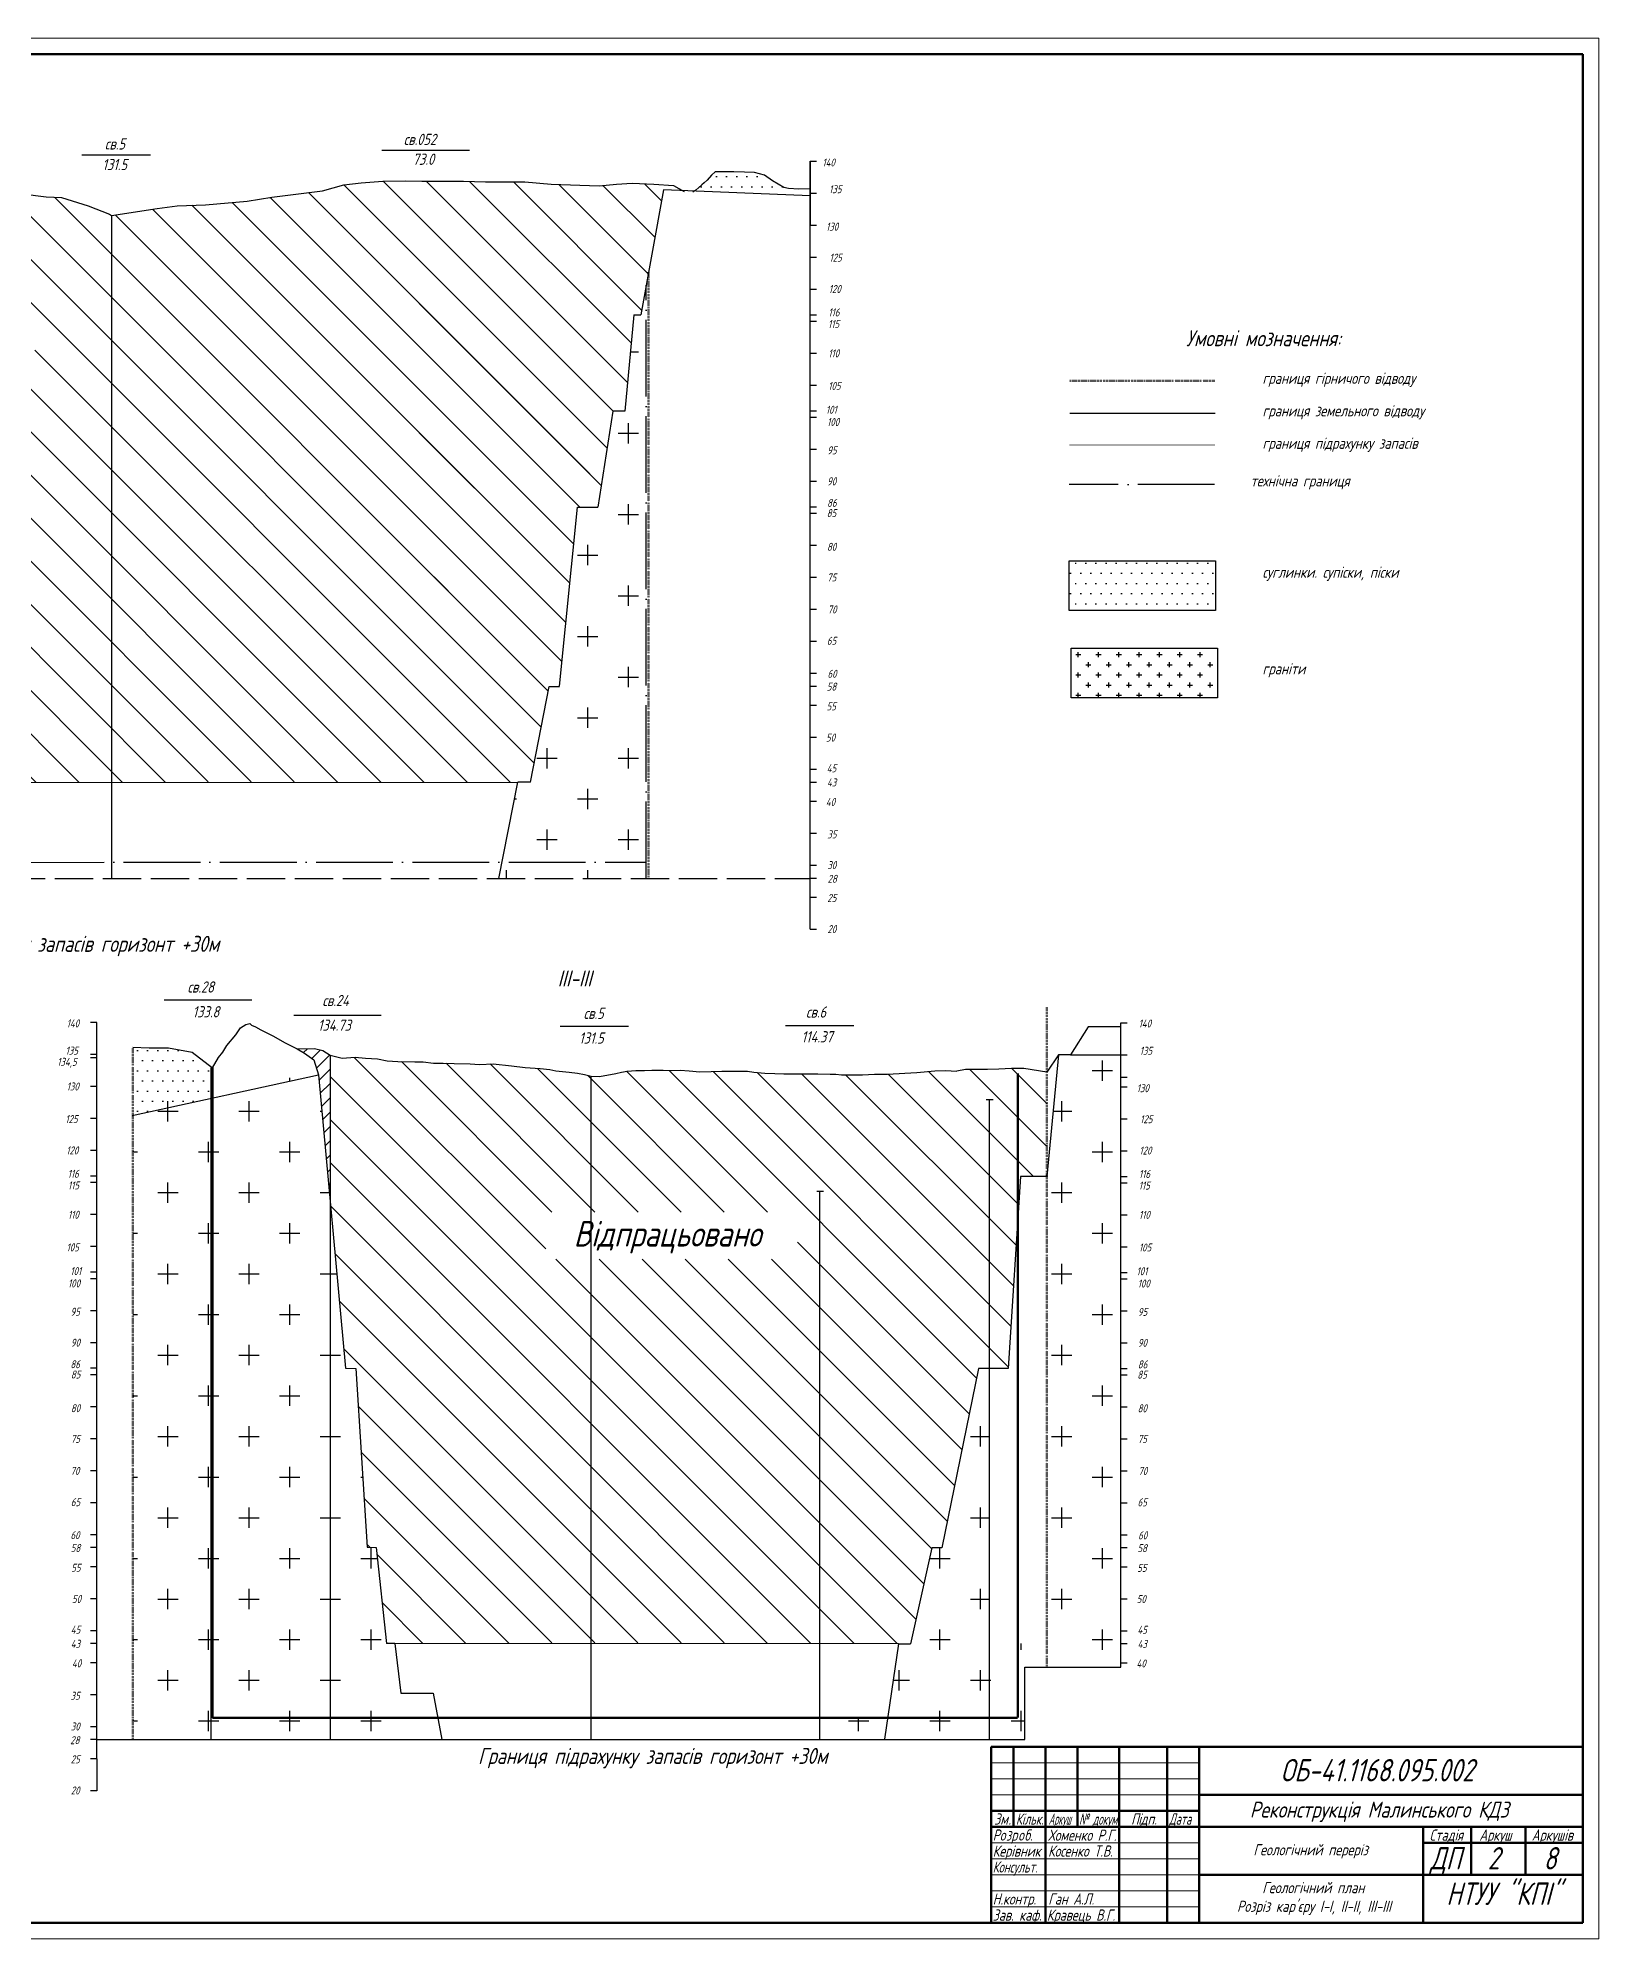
# Model space of a CAD drawing. Header units: millimetres. Extents: x 0 to 841, y 0 to 594.
# Drawn here: x 353 to 841, y 0 to 594 of the extents above; entities that cross this region are included whole.
import ezdxf

# ---------------------------------------------------------------- set-up
doc = ezdxf.new("R2010")
doc.units = ezdxf.units.MM
for name, pattern in [('ACAD_ISO02W100', [15, 12, -3]), ('ACAD_ISO04W100', [30, 24, -3, 0, -3]), ('DOT', [0.25, 0, -0.25]), ('K5LT_BASIC', [0]), ('K5LT_THIN', [0])]:
    doc.linetypes.add(name, pattern=pattern)
doc.layers.add('Рамка', color=30, linetype='Continuous')
doc.styles.add('KTEXTSTYLE', font='GOST_AU.SHX', dxfattribs={"width": 0.96, "height": 5})
doc.styles.add('Такие дела', font='GOST_A.TTF', dxfattribs={"oblique": 15})
pattern_1 = [(0, (-66.686, -46.183), (12.7, 12.7), [6.35, -19.05]), (90, (-63.51, -49.358), (-12.7, 12.7), [6.35, -19.05])]
pattern_2 = [(0, (-66.6855, -46.183), (1.5875, 3.175), [0, -3.175])]

# ---------------------------------------------------------------- blocks, each defined once
blk = doc.blocks.new('U0')
at = {"color": 7, "lineweight": 60}
for p, q in [((678, 60), (678, 35)), ((836, 35), (716, 35))]:
    blk.add_line(p, q, dxfattribs=at)
at = {"color": 7}
blk.add_line((836, 30), (786, 30), dxfattribs=at)
at = {"layer": 'Рамка', "color": 7, "linetype": 'K5LT_THIN', "lineweight": 18}
for p, q in [((0, 594), (841, 594)), ((841, 594), (841, 0)), ((651, 55), (716, 55)), ((651, 50), (716, 50)), ((651, 45), (716, 45)), ((651, 30), (716, 30)), ((651, 25), (716, 25)), ((651, 20), (716, 20)), ((651, 15), (716, 15)), ((651, 10), (716, 10)), ((841, 0), (0, 0))]:
    blk.add_line(p, q, dxfattribs=at)
at = {"layer": 'Рамка', "color": 7, "linetype": 'K5LT_BASIC', "lineweight": 60}
for p, q in [((20, 589), (836, 589)), ((836, 589), (836, 5)), ((651, 5), (651, 60)), ((651, 5), (651, 60)), ((651, 5), (651, 60)), ((651, 5), (651, 60)), ((651, 5), (651, 60)), ((651, 5), (651, 60)), ((651, 60), (836, 60)), ((658, 35), (658, 60)), ((668, 5), (668, 60)), ((691, 5), (691, 60)), ((706, 5), (706, 60)), ((716, 5), (716, 60)), ((716, 45), (836, 45)), ((651, 40), (716, 40)), ((651, 35), (716, 35)), ((786, 5), (786, 35)), ((786, 30), (801, 30)), ((801, 20), (801, 35)), ((801, 30), (836, 30)), ((818, 20), (818, 35)), ((716, 20), (786, 20)), ((786, 20), (836, 20)), ((836, 5), (20, 5))]:
    blk.add_line(p, q, dxfattribs=at)
at = {"layer": 'Рамка', "color": 7, "attachment_point": 1, "style": 'KTEXTSTYLE'}
for s, insert, char_height in [('{\\Q15;\\W0.965;ОБ-41.1168.095.002}', (741.48, 56.24), 7), ('\\pi-42.302;{\\fGOST type A|b0|i0|c204|p34;\\Q15;\\W1;Реконструкція Малинського КДЗ}', (774.17, 42.92), 5), ('\\H3.5;\\W0.965;\\Q15;\\Q15;Зм', (651.95, 39.23), 2.5), ('\\H3.5;\\W0.965;\\Q15;\\Q15;.', (656.4, 39.23), 2.5), ('{\\H1.4x;\\Q15;\\W0.865;Кільк.}', (658.75, 39.23), 2.5), ('\\H3.5;\\W0.965;\\Q15;\\Q15;\\W0.665;Аркуш', (668.99, 39.23), 2.5), ('\\H3.5;\\W0.965;\\Q15;\\Q15;П', (694.75, 39.23), 2.5), ('\\H3.5;\\W0.965;\\Q15;\\Q15;і', (696.97, 39.23), 2.5), ('\\H3.5;\\W0.965;\\Q15;\\Q15;дп.', (697.71, 39.23), 2.5), ('\\H3.5;\\W0.965;\\Q15;\\Q15;\\W0.816;Дата', (706.62, 39.23), 2.5), ('\\H3.5;\\W0.965;\\Q15;\\Q15;Р', (651.5, 34.23), 2.5), ('\\H3.5;\\W0.965;\\Q15;\\Q15;о', (653.72, 34.23), 2.5), ('\\H3.5;\\W0.965;\\Q15;\\Q15;зр', (655.67, 34.23), 2.5), ('\\H3.5;\\W0.965;\\Q15;\\Q15;о', (659.46, 34.23), 2.5), ('\\H3.5;\\W0.965;\\Q15;\\Q15;б.', (661.41, 34.23), 2.5), ('{\\H1.4x;\\Q15;\\W0.965;Хоменко Р.Г.}', (668.82, 34.19), 2.5), ('{\\H1.4x;\\Q15;\\W0.965;Стадія}', (788.03, 34.23), 2.5), ('{\\H1.4x;\\Q15;\\W0.965;Аркуш}', (803.58, 34.23), 2.5), ('{\\H1.4x;\\Q15;\\W0.965;Аркушів}', (819.98, 34.23), 2.5), ('{\\H1.4x;\\Q15;\\W0.865;Консульт.}', (651.5, 24.25), 2.5), ('{\\H1.4x;\\Q15;\\W0.965;Керівник}', (651.5, 29.23), 2.5), ('{\\H1.4x;\\Q15;\\W0.965;Косенко Т.В.}', (668.8, 29.23), 2.5), ('\\A1;\\pi-17.669;{\\fGOST type A|b0|i0|c204|p34;\\Q15;\\W1;Геологічний переріз}', (750.65, 29.64), 3.5), ('{\\Q15;\\W0.965;ДП}', (788.21, 28.72), 7), ('{\\Q15;\\W0.965;2}', (806.2, 28.72), 7), ('{\\Q15;\\W0.965;8}', (823.66, 28.72), 7), ('{\\Q15;\\W0.965;НТУУ "КПІ"}', (793.27, 17.64), 7), ('\\H3.5;\\W0.965;\\Q15;\\Q15;Н.контр.', (651.5, 14.25), 2.5), ('{\\H1.4x;\\Q15;\\W0.965;Ган А.Л.}', (668.87, 14.25), 2.5), ("\\A1;\\pi-15.355;{\\fGOST type A|b0|i0|c204|p34;\\Q15;\\W1;Геологічний план\\P\\pi-23.236;Розріз кар'єру І-І, ІІ-ІІ, ІІІ-ІІІ}", (751.09, 17.79), 3.5), ('{\\H1.4x;\\Q15;\\W0.965;Зав. каф.}', (651.5, 9.23), 2.5), ('{\\H1.4x;\\Q15;\\W0.965;Кравець В.Г.}', (668.44, 9.23), 2.5)]:
    blk.add_mtext(s, dxfattribs=dict(at, insert=insert, char_height=char_height))
at = {"layer": 'Рамка', "color": 7, "insert": (678.47, 39.21), "char_height": 2.5, "attachment_point": 1, "line_spacing_factor": 0.8, "style": 'KTEXTSTYLE'}
blk.add_mtext('{\\H1.4x;\\Q15;\\W0.765;№ докум.}', dxfattribs=at)

msp = doc.modelspace()

# ---------------------------------------------------------------- hatches: boundary and pattern name
h = msp.add_hatch()
h.set_pattern_fill('ANSI31', scale=3, angle=90, style=0)
h.paths.add_polyline_path([(548.56, 546.53), (554.62, 546.29), (551.7, 547.96), (545.6, 548.36), (538.85, 548.62), (533.95, 548.36), (528.51, 547.83), (513.5, 548.36), (505.29, 549.02), (497.87, 549.02), (492.97, 549.02), (486.08, 549.29), (479.46, 549.29), (473.1, 549.29), (472.27, 549.31), (472.27, 421.21), (504.04, 421.24), (509.38, 447.38), (528.11, 447.43), (532.81, 477.45), (536.5, 477.45), (539.36, 507.47), (541.52, 507.47)])
h.paths.add_polyline_path([(123.06, 477.38), (135.29, 447.4), (139.99, 447.4), (151.22, 411.22), (159.92, 391.43), (162.08, 391.41), (173.11, 361.45), (245.05, 361.39), (245.05, 550.34), (243.76, 550.34), (240.31, 550.34), (236.74, 550.48), (230.64, 550.48), (226.01, 550.48), (220.31, 550.08), (216.07, 550.08), (212.81, 550.34), (207.78, 551.01), (202.61, 551.01), (194.67, 550.34), (189.5, 549.68), (179.03, 548.49), (173.47, 547.7), (162.08, 545.97), (152.01, 545.05), (141.43, 543.19), (135.47, 542.8), (130.3, 542.27), (123.81, 542), (120.37, 541.21), (111.23, 540.94), (103.81, 540.94), (97.45, 540.94), (92.28, 540.41), (86.99, 540.28), (81.89, 539.07), (84.92, 507.56), (98.26, 507.42), (104.99, 477.43)])
h = msp.add_hatch()
h.set_pattern_fill('ANSI31', scale=3, angle=90, style=0)
h.paths.add_polyline_path([(355.67, 544.39), (348.26, 545.31), (342.03, 545.58), (335.14, 545.71), (326, 546.24), (318.85, 546.24), (314.34, 546.24), (308.38, 546.37), (299.26, 547.56), (294.63, 549.02), (288.53, 549.29), (280.58, 549.55), (274.76, 549.95), (269.06, 550.08), (263.89, 550.08), (258.59, 550.34), (253.83, 550.34), (250.25, 550.34), (246.94, 550.34), (245.05, 550.34), (245.05, 361.39), (333.06, 361.4), (350.65, 361.41), (376.12, 361.41), (376.12, 538.5), (375.41, 538.95), (368.83, 541.57), (360.44, 544.12)])
h.paths.add_polyline_path([(272.83, 488.65), (352.14, 488.65), (352.14, 505.73), (272.83, 505.73)], flags=16)
h.paths.add_polyline_path([(507, 361.44), (512.85, 391.36), (516.09, 391.36), (521.7, 447.38), (532.81, 477.45), (536.5, 477.45), (539.36, 507.47), (541.52, 507.47), (548.56, 546.53), (554.62, 546.29), (551.7, 547.96), (545.6, 548.36), (538.85, 548.62), (533.95, 548.36), (528.51, 547.83), (513.5, 548.36), (505.29, 549.02), (497.87, 549.02), (492.97, 549.02), (486.08, 549.29), (479.46, 549.29), (473.1, 549.29), (467.93, 549.42), (460.91, 549.29), (454.16, 548.76), (448.73, 548.09), (442.04, 546.24), (426.14, 544.25), (418.46, 543.06), (405.48, 541.87), (396.57, 541.57), (390.37, 540.78), (376.12, 538.5), (376.12, 361.41), (423.89, 361.63), (467.65, 361.43)])
h = msp.add_hatch()
h.set_pattern_fill('DOTS', color=256, scale=2, style=0)
h.set_pattern_definition(pattern_2)
h.paths.add_polyline_path([(594.46, 546.91), (590.88, 546.77), (587.7, 547.03), (586.24, 547.3), (582.67, 549.42), (580.15, 551.14), (577.1, 551.93), (573.92, 552.07), (570.61, 552.2), (566.77, 552.2), (564.78, 552.2), (563.59, 551.14), (562.27, 549.55), (561.34, 548.76), (560.54, 548.09), (559.62, 547.3), (558.27, 546.15), (594.46, 544.73)])
h = msp.add_hatch()
h.set_pattern_fill('DOTS', color=256, scale=2, style=0)
h.set_pattern_definition(pattern_2)
h.paths.add_polyline_path([(594.46, 544.73), (594.46, 546.91), (590.88, 546.77), (587.7, 547.03), (586.24, 547.3), (582.67, 549.42), (580.15, 551.14), (577.1, 551.93), (573.92, 552.07), (570.61, 552.2), (566.77, 552.2), (564.78, 552.2), (563.59, 551.14), (562.27, 549.55), (561.34, 548.76), (560.54, 548.09), (559.62, 547.3), (558.27, 546.15)])
h = msp.add_hatch()
h.set_pattern_fill('CROSS', color=256, scale=2, style=0)
h.set_pattern_definition([(0, (-1561.051, -100.99), (12.7, 12.7), [6.35, -19.05]), (90, (-1557.876, -104.164), (-12.7, 12.7), [6.35, -19.05])])
h.paths.add_polyline_path([(543.21, 516.81), (541.52, 507.47), (539.36, 507.47), (536.5, 477.45), (532.81, 477.45), (528.11, 447.43), (521.7, 447.42), (516.09, 391.44), (512.87, 391.44), (511.7, 385.48), (543.21, 385.49)])
h.paths.add_polyline_path([(543.21, 385.49), (511.7, 385.48), (507, 361.44), (503.05, 361.44), (497.13, 331.41), (543.21, 331.41)])
h = msp.add_hatch()
h.set_pattern_fill('DOTS', scale=2, style=0)
h.set_pattern_definition([(0, (-55.995, -97.1328), (1.5875, 3.175), [0, -3.175])])
h.paths.add_polyline_path([(675.39, 430.67), (675.39, 415.1), (721.15, 415.1), (721.15, 430.67)])
h = msp.add_hatch()
h.set_pattern_fill('CROSS', scale=0.5, style=0)
h.set_pattern_definition([(0, (-55.995, -97.1328), (3.175, 3.175), [1.5875, -4.7625]), (90, (-55.2014, -97.9265), (-3.175, 3.175), [1.5875, -4.7625])])
h.paths.add_polyline_path([(676.03, 403.35), (676.03, 387.78), (721.79, 387.78), (721.79, 403.35)])
h = msp.add_hatch()
h.set_pattern_fill('DOTS', scale=2, style=0)
h.set_pattern_definition(pattern_2)
h.paths.add_polyline_path([(440.8, 269.99), (439.35, 274.68), (436.44, 276.79), (434.07, 278.11), (430.11, 280.09), (426.68, 282.07), (422.72, 284.05), (421.13, 284.97), (418.78, 285.92), (418.1, 285.77), (416.38, 284.71), (414.93, 282.47), (412.16, 279.17), (410.84, 277.06), (409.52, 275.47), (407.63, 272.19), (407.63, 262.8)], flags=17)
h.paths.add_polyline_path([(401.33, 277.06), (393.94, 278.51), (387.87, 278.51), (382.72, 278.69), (382.72, 257.4), (440.8, 269.99), (439.35, 274.68), (436.44, 276.79), (434.07, 278.11), (430.11, 280.09), (426.68, 282.07), (422.72, 284.05), (421.13, 284.97), (418.78, 285.92), (418.1, 285.77), (416.38, 284.71), (414.93, 282.47), (412.16, 279.17), (410.84, 277.06), (409.52, 275.47), (407.63, 272.19)])
h = msp.add_hatch()
h.set_pattern_fill('ANSI31', style=0)
h.set_pattern_definition([(45, (-66.6855, -46.183), (-2.245064, 2.245064), [])])
h.paths.add_polyline_path([(444.41, 276.17), (442.17, 277.6), (439.53, 278.24), (434.07, 278.11), (436.44, 276.79), (439.35, 274.68), (440.8, 269.99), (444.41, 230.85)])
h = msp.add_hatch()
h.set_pattern_fill('ANSI31', scale=3, angle=90, style=0)
h.paths.add_polyline_path([(511.81, 227.16), (590.51, 227.16), (590.51, 212.43), (511.81, 212.43)])
h.paths.add_polyline_path([(625.94, 92.5), (625.91, 92.5), (632.45, 122.26), (635.57, 122.26), (647.07, 178.25), (651.63, 178.25), (656.31, 178.26), (660.22, 238.29), (668.37, 238.29), (668.37, 270.86), (661.24, 272.03), (657.33, 272.03), (653.41, 271.84), (649.87, 271.66), (647.45, 271.66), (645.59, 271.66), (642.98, 271.66), (640.29, 271.12), (636.72, 271.38), (633.42, 271.25), (627.84, 270.72), (624.01, 270.59), (618.6, 270.2), (614.51, 270.2), (610.81, 270.06), (607.51, 270.06), (604.21, 270.06), (602.5, 270.2), (600.65, 270.2), (596.82, 270.33), (595.11, 270.33), (592.99, 270.33), (591.28, 270.33), (588.64, 270.33), (586.26, 270.33), (583.36, 270.46), (580.32, 270.59), (576.89, 270.86), (574.91, 271.12), (571.48, 271.12), (568.71, 271.12), (566.86, 271.12), (563.51, 271.09), (560.01, 271), (556.65, 271.23), (553.77, 271.47), (551.18, 271.34), (548.51, 271.43), (546.92, 271.47), (544.92, 271.47), (542.66, 271.34), (539.91, 271.34), (537.27, 271.22), (535.52, 270.86), (533.7, 270.42), (528.59, 269.54), (526.01, 269.56), (525.99, 92.49), (577.47, 92.5), (625.85, 92.22)])
h.paths.add_polyline_path([(449.24, 178.35), (452.42, 178.28), (455.94, 122.44), (458.79, 122.34), (462, 92.48), (525.99, 92.49), (526.01, 269.56), (523.89, 270.09), (521.74, 270.56), (519.08, 270.86), (517.04, 271.07), (514.96, 271.29), (513.08, 271.64), (510.03, 271.97), (505.42, 272.3), (501.14, 272.87), (495.41, 273.47), (491.13, 273.29), (488.16, 273.41), (483.2, 273.53), (479.79, 273.72), (476.7, 273.72), (473.5, 274.09), (470.87, 274.12), (465.58, 274.16), (462.27, 274.4), (459.2, 275.03), (455.5, 275.26), (452.19, 275.5), (448.17, 275.26), (444.41, 276.17), (444.41, 230.85)])
h = msp.add_hatch()
h.set_pattern_fill('CROSS', scale=2, style=0)
h.set_pattern_definition(pattern_1)
h.paths.add_polyline_path([(650.53, 178.26), (647.07, 178.26), (635.57, 122.26), (632.45, 122.26), (631.15, 116.36), (650.53, 116.36)])
h.paths.add_polyline_path([(650.53, 116.36), (631.15, 116.36), (625.87, 92.29), (650.53, 92.29)])
h.paths.add_polyline_path([(691.56, 276.28), (675.77, 276.31), (672.04, 276.31), (668.37, 238.29), (668.37, 92.29), (691.56, 92.28)])
h.paths.add_polyline_path([(668.37, 84.89), (691.56, 84.89), (691.56, 92.28), (668.37, 92.29)])
h.paths.add_polyline_path([(661.5, 84.89), (668.37, 84.89), (668.37, 92.29), (650.53, 92.29), (650.53, 62.29), (661.5, 62.29)])
h.paths.add_polyline_path([(622.11, 92.29), (618.68, 69.12), (597.51, 69.12), (597.51, 62.3), (650.53, 62.29), (650.53, 92.29)])
h = msp.add_hatch()
h.set_pattern_fill('CROSS', scale=2, style=0)
h.set_pattern_definition(pattern_1)
h.paths.add_polyline_path([(382.72, 62.33), (407.09, 62.32), (407.09, 266.77), (382.72, 264.44)])
h.paths.add_polyline_path([(407.63, 116.33), (444.41, 116.33), (444.41, 230.85), (440.8, 269.99), (407.63, 266.82)])
h.paths.add_polyline_path([(444.41, 62.32), (444.41, 116.33), (407.63, 116.33), (407.63, 266.82), (407.09, 266.77), (407.09, 62.32)])
h.paths.add_polyline_path([(459.44, 116.33), (444.41, 116.33), (444.41, 62.32), (479.35, 62.31), (476.6, 76.76), (466.51, 76.76), (464.67, 92.32), (462.02, 92.32)])
h.paths.add_polyline_path([(444.41, 116.33), (459.44, 116.33), (458.78, 122.44), (455.94, 122.44), (452.42, 178.28), (449.24, 178.35), (444.41, 230.85)])

# ---------------------------------------------------------------- linework, layer by layer
for p, q in [((594.46, 545.49), (596.46, 545.49)), ((594.46, 535.49), (594.46, 538.49)), ((594.46, 535.49), (596.46, 535.49)), ((594.46, 525.49), (596.46, 525.49)), ((594.46, 515.49), (596.46, 515.49)), ((594.46, 507.49), (596.46, 507.49)), ((594.46, 505.49), (596.46, 505.49)), ((594.46, 495.49), (596.46, 495.49)), ((594.46, 485.49), (596.46, 485.49)), ((594.46, 477.49), (596.46, 477.49)), ((594.46, 475.49), (596.46, 475.49)), ((594.46, 465.49), (596.46, 465.49)), ((594.46, 455.49), (596.46, 455.49)), ((521.7, 447.38), (528.11, 447.38)), ((594.46, 447.49), (596.46, 447.49)), ((594.46, 445.49), (596.46, 445.49)), ((594.46, 435.49), (596.46, 435.49)), ((594.46, 425.49), (596.46, 425.49)), ((594.46, 415.49), (596.46, 415.49)), ((594.46, 405.49), (596.46, 405.49)), ((594.46, 395.49), (596.46, 395.49)), ((512.85, 391.36), (516.09, 391.36)), ((594.46, 391.49), (596.46, 391.49)), ((594.46, 385.49), (596.46, 385.49)), ((594.46, 375.49), (596.46, 375.49)), ((594.46, 365.49), (596.46, 365.49)), ((178.16, 361.37), (503.05, 361.44)), ((507, 361.44), (503.05, 361.44)), ((594.46, 361.49), (596.46, 361.49)), ((594.46, 355.49), (596.46, 355.49)), ((594.46, 345.49), (596.46, 345.49)), ((594.46, 335.49), (596.46, 335.49)), ((594.46, 331.49), (596.46, 331.49)), ((594.46, 325.49), (596.46, 325.49)), ((594.46, 315.49), (596.46, 315.49)), ((371.48, 286.33), (369.48, 286.33)), ((371.48, 56.33), (371.48, 286.33)), ((691.56, 84.89), (691.56, 286.28)), ((691.56, 286.28), (693.56, 286.28)), ((371.48, 276.33), (369.48, 276.33)), ((371.48, 275.33), (369.48, 275.33)), ((691.56, 276.28), (693.56, 276.28)), ((691.56, 266.28), (691.56, 269.28)), ((691.56, 269.28), (693.56, 269.28)), ((371.48, 266.33), (369.48, 266.33)), ((691.56, 266.28), (693.56, 266.28)), ((371.48, 256.33), (369.48, 256.33)), ((691.56, 256.28), (693.56, 256.28)), ((371.48, 246.33), (369.48, 246.33)), ((691.56, 246.28), (693.56, 246.28)), ((371.48, 238.33), (369.48, 238.33)), ((668.37, 238.29), (660.22, 238.29)), ((691.56, 238.28), (693.56, 238.28)), ((371.48, 236.33), (369.48, 236.33)), ((597.51, 62.35), (597.51, 233.65)), ((691.56, 236.28), (693.56, 236.28)), ((371.48, 226.33), (369.48, 226.33)), ((691.56, 226.28), (693.56, 226.28)), ((371.48, 216.33), (369.48, 216.33)), ((691.56, 216.28), (693.56, 216.28)), ((371.48, 208.33), (369.48, 208.33)), ((691.56, 208.28), (693.56, 208.28)), ((371.48, 206.33), (369.48, 206.33)), ((691.56, 206.28), (693.56, 206.28)), ((371.48, 196.33), (369.48, 196.33)), ((691.56, 196.28), (693.56, 196.28)), ((371.48, 186.33), (369.48, 186.33)), ((691.56, 186.28), (693.56, 186.28)), ((371.48, 178.33), (369.48, 178.33)), ((449.24, 178.35), (452.42, 178.28)), ((656.31, 178.26), (647.07, 178.25)), ((691.56, 178.28), (693.56, 178.28)), ((371.48, 176.33), (369.48, 176.33)), ((691.56, 176.28), (693.56, 176.28)), ((371.48, 166.33), (369.48, 166.33)), ((691.56, 166.28), (693.56, 166.28)), ((371.48, 156.33), (369.48, 156.33)), ((691.56, 156.28), (693.56, 156.28)), ((371.48, 146.33), (369.48, 146.33)), ((691.56, 146.28), (693.56, 146.28)), ((371.48, 136.33), (369.48, 136.33)), ((691.56, 136.28), (693.56, 136.28)), ((371.48, 126.33), (369.48, 126.33)), ((691.56, 126.28), (693.56, 126.28)), ((371.48, 122.33), (369.48, 122.33)), ((455.94, 122.44), (458.79, 122.34)), ((635.57, 122.26), (632.45, 122.26)), ((691.56, 122.28), (693.56, 122.28)), ((371.48, 116.33), (369.48, 116.33)), ((691.56, 116.28), (693.56, 116.28)), ((371.48, 106.33), (369.48, 106.33)), ((691.56, 106.28), (693.56, 106.28)), ((371.48, 96.33), (369.48, 96.33)), ((691.56, 96.28), (693.56, 96.28)), ((371.48, 92.33), (369.48, 92.33)), ((464.67, 92.31), (462.02, 92.32)), ((622.1, 92.22), (464.67, 92.31)), ((622.1, 92.22), (625.85, 92.22)), ((691.56, 92.28), (693.56, 92.28)), ((371.48, 86.33), (369.48, 86.33)), ((661.5, 62.29), (661.5, 84.89)), ((661.5, 84.89), (691.56, 84.89)), ((691.56, 86.28), (693.56, 86.28)), ((371.48, 76.33), (369.48, 76.33)), ((371.48, 66.33), (369.48, 66.33)), ((371.48, 62.33), (369.48, 62.33)), ((371.48, 56.33), (369.48, 56.33)), ((371.48, 56.33), (371.48, 46.33)), ((371.48, 46.33), (369.48, 46.33))]:
    msp.add_line(p, q)
at = {"color": 5}
for p, q in [((371.48, 236.33), (371.48, 238.33)), ((691.56, 236.28), (691.56, 238.28))]:
    msp.add_line(p, q, dxfattribs=at)
at = {"color": 7}
for points in [[(460.61, 558.91), (487.95, 558.91)], [(366.82, 557.5), (388.23, 557.5)], [(721.05, 476.64), (675.6, 476.64)], [(392.56, 293.49), (419.9, 293.49)], [(433.06, 288.65), (460.4, 288.65)], [(516.27, 285.24), (537.68, 285.24)], [(586.69, 285.49), (608.09, 285.49)], [(407.09, 272.19), (407.09, 62.32)], [(649.5, 262.27), (651.63, 262.27)], [(596.52, 233.66), (598.64, 233.66)]]:
    msp.add_lwpolyline(points, dxfattribs=at)
for points in [[(594.46, 315.49), (594.46, 555.49), (594.46, 535.49)], [(348.26, 545.31), (355.67, 544.39), (360.44, 544.12), (368.83, 541.57), (375.41, 538.95), (376.12, 538.5), (390.37, 540.78), (396.57, 541.57), (405.48, 541.87), (418.46, 543.06), (426.14, 544.25), (442.04, 546.24), (448.73, 548.09), (454.16, 548.76), (460.91, 549.29), (467.93, 549.42), (473.1, 549.29), (479.46, 549.29), (486.08, 549.29), (492.97, 549.02), (497.87, 549.02), (505.29, 549.02), (513.5, 548.36), (528.51, 547.83), (533.95, 548.36), (538.85, 548.62), (545.6, 548.36), (551.7, 547.96), (555.09, 546.02)], [(594.46, 544.73), (548.56, 546.53), (541.52, 507.47)], [(594.46, 546.91), (590.88, 546.77), (587.7, 547.03), (586.24, 547.3), (582.67, 549.42), (580.15, 551.14), (577.1, 551.93), (573.92, 552.07), (570.61, 552.2), (566.77, 552.2), (564.78, 552.2), (563.59, 551.14), (562.27, 549.55), (561.34, 548.76), (560.54, 548.09), (559.62, 547.3), (558.69, 546.5), (557.77, 545.81)], [(376.12, 538.5), (376.12, 331.42)], [(539.36, 507.47), (536.5, 477.45)], [(539.36, 507.47), (541.52, 507.47)], [(532.81, 477.45), (528.11, 447.43)], [(536.5, 477.45), (532.81, 477.45)], [(516.09, 391.44), (521.7, 447.38)], [(507, 361.44), (512.85, 391.36)], [(497.13, 331.41), (503.05, 361.44)], [(382.72, 278.69), (387.87, 278.51), (393.94, 278.51), (401.33, 277.06), (407.63, 272.19), (409.52, 275.47), (410.84, 277.06), (412.16, 279.17), (414.93, 282.47), (416.38, 284.71), (418.1, 285.77), (419.28, 286.03), (419.81, 285.5), (421.13, 284.97), (422.72, 284.05), (426.68, 282.07), (430.11, 280.09), (434.07, 278.11), (436.44, 276.79), (439.35, 274.68), (440.8, 269.99)], [(691.42, 285.07), (681.36, 285.07), (675.77, 276.31), (672.04, 276.31), (668.37, 270.86)], [(434.07, 278.11), (439.53, 278.24), (442.17, 277.6), (444.41, 276.17), (448.17, 275.26), (452.19, 275.5), (455.5, 275.26), (459.2, 275.03), (462.27, 274.4), (465.58, 274.16), (465.58, 274.16), (465.58, 274.16), (465.58, 274.16), (465.58, 274.16), (470.87, 274.12), (470.87, 274.12), (470.87, 274.12), (473.5, 274.09), (476.7, 273.72), (476.7, 273.72), (476.7, 273.72), (479.79, 273.72), (483.2, 273.53), (483.2, 273.53), (483.2, 273.53), (488.16, 273.41), (491.13, 273.29), (495.41, 273.47), (495.41, 273.47), (495.41, 273.47), (495.41, 273.47), (495.41, 273.47), (501.14, 272.87), (501.14, 272.87), (505.42, 272.3), (510.03, 271.97), (510.03, 271.97), (513.08, 271.64), (514.96, 271.29), (517.04, 271.07), (519.08, 270.86), (521.74, 270.56), (521.74, 270.56), (523.89, 270.09), (525.99, 269.56), (528.59, 269.54), (533.7, 270.42), (535.52, 270.86), (537.27, 271.22), (539.91, 271.34), (542.66, 271.34), (544.92, 271.47), (546.92, 271.47), (548.51, 271.43), (551.18, 271.34), (553.77, 271.47), (553.77, 271.47), (556.65, 271.23), (560.01, 271), (563.51, 271.09), (566.86, 271.12), (568.71, 271.12), (571.48, 271.12), (574.91, 271.12), (576.89, 270.86), (580.32, 270.59), (583.36, 270.46), (586.26, 270.33), (588.64, 270.33), (591.28, 270.33), (592.99, 270.33), (595.11, 270.33), (596.82, 270.33), (600.65, 270.2), (602.5, 270.2), (604.21, 270.06), (607.51, 270.06), (610.81, 270.06), (614.51, 270.2), (618.6, 270.2), (624.01, 270.59), (627.84, 270.72), (633.42, 271.25), (636.72, 271.38), (640.29, 271.12)], [(444.41, 276.17), (444.41, 62.34)], [(672.04, 276.31), (668.37, 238.29)], [(675.77, 276.31), (691.56, 276.28)], [(382.49, 257.35), (440.8, 269.99), (449.24, 178.35), (449.24, 178.35)], [(525.99, 62.32), (526.01, 269.58)], [(668.37, 270.86), (661.24, 272.03), (657.33, 272.03), (653.41, 271.84), (649.87, 271.66), (647.45, 271.66), (645.59, 271.66), (642.98, 271.66), (640.29, 271.12), (640.29, 271.12)], [(650.53, 62.29), (650.53, 262.28)], [(660.22, 238.29), (656.31, 178.26)], [(452.42, 178.28), (455.94, 122.44)], [(647.07, 178.25), (635.57, 122.26)], [(458.79, 122.34), (462.02, 92.32)], [(632.45, 122.26), (625.85, 92.22)], [(464.67, 92.31), (466.51, 76.76), (476.6, 76.76), (479.34, 62.35)], [(622.1, 92.22), (617.69, 62.44)], [(371.48, 62.33), (661.5, 62.29)]]:
    msp.add_lwpolyline(points)
at = {"linetype": 'ACAD_ISO02W100'}
for points in [[(594.46, 555.49), (596.46, 555.49)], [(43.37, 331.41), (594.46, 331.41)]]:
    msp.add_lwpolyline(points, dxfattribs=at)
at = {"color": 5, "linetype": 'ACAD_ISO04W100'}
for points in [[(543.21, 331.46), (543.21, 516.8)], [(78.86, 336.38), (543.21, 336.45)]]:
    msp.add_lwpolyline(points, dxfattribs=at)
at = {"color": 1, "linetype": 'DOT', "lineweight": 100}
for points in [[(543.94, 331.42), (543.94, 520.87)], [(720.87, 486.86), (675.41, 486.86)], [(668.37, 84.89), (668.37, 291.29)], [(382.72, 62.33), (382.72, 278.69)]]:
    msp.add_lwpolyline(points, dxfattribs=at)
at = {"color": 5, "const_width": 0.25}
msp.add_lwpolyline([(720.93, 466.83), (675.47, 466.83)], dxfattribs=at)
at = {"color": 7, "linetype": 'ACAD_ISO04W100'}
msp.add_lwpolyline([(720.85, 454.49), (675.39, 454.49)], dxfattribs=at)
at = {"color": 7}
for points in [[(675.39, 430.67), (721.15, 430.67), (721.15, 415.1), (675.39, 415.1)], [(676.03, 403.35), (721.79, 403.35), (721.79, 387.78), (676.03, 387.78)]]:
    msp.add_lwpolyline(points, close=True, dxfattribs=at)
at = {"color": 5, "linetype": 'ACAD_ISO04W100', "const_width": 0.75}
for points in [[(407.63, 69.09), (407.63, 272.44)], [(659.32, 69.13), (659.32, 270.49)], [(407.63, 69.09), (659.32, 69.13)]]:
    msp.add_lwpolyline(points, dxfattribs=at)

# ---------------------------------------------------------------- block references
at = {"layer": 'Рамка'}
msp.add_blockref('U0', (0, 0), dxfattribs=at)

# ---------------------------------------------------------------- texts
at = {"color": 7, "style": 'Такие дела', "oblique": 15}
for s, height, p in [('Умовні мозначення:', 5, (711.96, 497.69)), ('           границя гірничого відводу', 3.5, (716.08, 485.93)), ('           границя земельного відводу', 3.5, (716.08, 475.78)), ('           границя підрахунку запасів', 3.5, (716.08, 465.63)), ('технічна границя', 3.5, (732.09, 453.87)), ('           суглинки. супіски, піски', 3.5, (716.08, 425.32)), ('           граніти', 3.5, (716.08, 395.17))]:
    msp.add_text(s, height=height, dxfattribs=at).set_placement(p)
at = {"style": 'Такие дела', "oblique": 15}
for s, height, p in [('Границя підрахунку запасів горизонт +30м', 5, (300.52, 308.45)), ('ІІІ-ІІІ', 5, (515.54, 297.65)), ('Відпрацьовано', 8, (520.54, 216.36)), ('Границя підрахунку запасів горизонт +30м', 5, (490.65, 54.7))]:
    msp.add_text(s, height=height, dxfattribs=at).set_placement(p)
at = {"color": 7, "char_height": 3.5, "width": 33.265, "attachment_point": 1, "style": 'Такие дела'}
for s, insert in [('св.5', (374.02, 562.66)), ('св.052', (467.42, 564.08)), ('131.5', (373.23, 556.21)), ('73.0', (470.19, 557.86)), ('св.28', (399.83, 299.22)), ('133.8', (401.43, 291.49)), ('св.24', (442, 295)), ('св.6', (593.16, 291.4)), ('134.73', (440.58, 287.28)), ('св.5', (523.65, 290.99)), ('131.5', (522.22, 283.27)), ('114.37', (591.74, 283.67))]:
    msp.add_mtext(s, dxfattribs=dict(at, insert=insert))
at = {"char_height": 2.5, "style": 'Такие дела'}
for s, insert, attachment_point in [('\\pt5;140\\P', (598.25, 556.35), 1), ('\\pt5;135\\P', (604.23, 548), 3), ('\\pt5;130\\P', (603.2, 536.3), 3), ('\\pt5;125\\P', (604.31, 526.61), 3), ('\\pt5;120\\P', (604.01, 516.82), 3), ('\\pt5;115\\P', (603.5, 505.87), 3), ('\\pt5;116\\P', (603.59, 509.51), 3), ('\\pt5;110\\P', (603.49, 496.71), 3), ('\\pt5;105\\P', (603.94, 486.53), 3), ('\\pt5;101\\P', (602.74, 479.1), 3), ('\\pt5;100\\P', (603.48, 475.26), 3), ('\\pt5;28\\P', (602.78, 332.52), 3), ('\\pt5;25\\P', (602.64, 326.55), 3), ('\\pt5;20\\P', (602.6, 316.81), 3), ('\\pt5;140\\P', (362.04, 287.35), 1), ('\\pt5;140\\P', (701, 287.3), 3), ('\\pt5;134,5\\P', (359.1, 275.33), 1), ('\\pt5;135\\P', (361.71, 278.84), 1), ('\\pt5;135\\P', (701.33, 278.79), 3), ('\\pt5;130\\P', (362.04, 267.62), 1), ('\\pt5;130\\P', (700.3, 267.09), 3), ('\\pt5;125\\P', (361.63, 257.45), 1), ('\\pt5;125\\P', (701.41, 257.41), 3), ('\\pt5;120\\P', (361.93, 247.66), 1), ('\\pt5;120\\P', (701.11, 247.62), 3), ('\\pt5;116\\P', (362.36, 240.35), 1), ('\\pt5;116\\P', (700.68, 240.31), 3), ('\\pt5;115\\P', (362.44, 236.71), 1), ('\\pt5;115\\P', (700.6, 236.67), 3), ('\\pt5;110\\P', (362.45, 227.55), 1), ('\\pt5;110\\P', (700.59, 227.51), 3), ('\\pt5;105\\P', (362.01, 217.37), 1), ('\\pt5;105\\P', (701.04, 217.32), 3), ('\\pt5;101\\P', (363.2, 209.94), 1), ('\\pt5;101\\P', (699.84, 209.9), 3), ('\\pt5;100\\P', (362.46, 206.1), 1), ('\\pt5;100\\P', (700.58, 206.06), 3), ('\\pt5;28\\P', (363.16, 63.36), 1), ('\\pt5;25\\P', (363.31, 57.39), 1), ('\\pt5;20\\P', (363.35, 47.65), 1)]:
    msp.add_mtext(s, dxfattribs=dict(at, insert=insert, attachment_point=attachment_point))
at = {"char_height": 2.5, "width": 4.1917, "style": 'Такие дела'}
for s, insert, attachment_point in [('\\pt5;95\\P', (602.7, 466.41), 3), ('\\pt5;90\\P', (602.59, 456.73), 3), ('\\pt5;85\\P', (602.59, 446.79), 3), ('\\pt5;86\\P', (602.71, 450), 3), ('\\pt5;80\\P', (602.59, 436.26), 3), ('\\pt5;75\\P', (602.59, 426.69), 3), ('\\pt5;70\\P', (602.7, 416.69), 3), ('\\pt5;65\\P', (602.59, 406.9), 3), ('\\pt5;58\\P', (602.61, 392.58), 3), ('\\pt5;60\\P', (602.7, 396.59), 3), ('\\pt5;55\\P', (602.49, 386.41), 3), ('\\pt5;50\\P', (602.23, 376.65), 3), ('\\pt5;45\\P', (602.6, 367.07), 3), ('\\pt5;43\\P', (602.61, 362.64), 3), ('\\pt5;40\\P', (602.23, 356.55), 3), ('\\pt5;35\\P', (602.67, 346.41), 3), ('\\pt5;30\\P', (602.6, 336.81), 3), ('\\pt5;95\\P', (363.24, 197.25), 1), ('\\pt5;95\\P', (699.8, 197.21), 3), ('\\pt5;90\\P', (363.35, 187.57), 1), ('\\pt5;90\\P', (699.69, 187.53), 3), ('\\pt5;86\\P', (363.23, 180.84), 1), ('\\pt5;86\\P', (699.81, 180.79), 3), ('\\pt5;85\\P', (363.35, 177.63), 1), ('\\pt5;85\\P', (699.69, 177.59), 3), ('\\pt5;80\\P', (363.35, 167.1), 1), ('\\pt5;80\\P', (699.69, 167.06), 3), ('\\pt5;75\\P', (363.35, 157.53), 1), ('\\pt5;75\\P', (699.69, 157.48), 3), ('\\pt5;70\\P', (363.24, 147.53), 1), ('\\pt5;70\\P', (699.8, 147.48), 3), ('\\pt5;65\\P', (363.35, 137.74), 1), ('\\pt5;65\\P', (699.69, 137.7), 3), ('\\pt5;60\\P', (363.24, 127.43), 1), ('\\pt5;60\\P', (699.8, 127.38), 3), ('\\pt5;58\\P', (363.33, 123.42), 1), ('\\pt5;58\\P', (699.71, 123.37), 3), ('\\pt5;55\\P', (363.46, 117.25), 1), ('\\pt5;55\\P', (699.59, 117.2), 3), ('\\pt5;50\\P', (363.71, 107.49), 1), ('\\pt5;50\\P', (699.33, 107.44), 3), ('\\pt5;45\\P', (363.34, 97.91), 1), ('\\pt5;45\\P', (699.7, 97.86), 3), ('\\pt5;43\\P', (363.33, 93.48), 1), ('\\pt5;43\\P', (699.71, 93.44), 3), ('\\pt5;40\\P', (363.71, 87.39), 1), ('\\pt5;40\\P', (699.33, 87.34), 3), ('\\pt5;35\\P', (363.27, 77.25), 1), ('\\pt5;30\\P', (363.34, 67.64), 1)]:
    msp.add_mtext(s, dxfattribs=dict(at, insert=insert, attachment_point=attachment_point))

doc.saveas('drawing.dxf')
